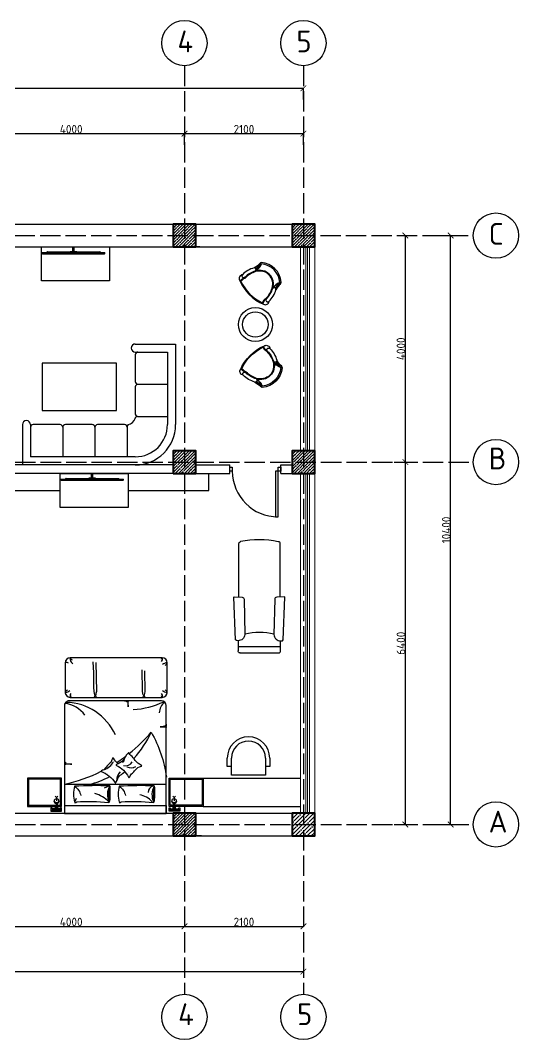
# Model space of a CAD drawing. Header units: millimetres. Extents: x 1863 to 22353, y 600 to 18600.
# Drawn here: x 13556 to 22353, y 600 to 18600 of the extents above; entities that cross this region are included whole.
import ezdxf

# ---------------------------------------------------------------- set-up
doc = ezdxf.new("R2010")
doc.units = ezdxf.units.MM
doc.linetypes.add('ACAD_ISO02W100', pattern=[15, 12, -3])
for name, color, linetype in [('A-Door', 150, 'Continuous'), ('ELEC', 4, 'Continuous'), ('freecads.com', 7, 'Continuous'), ('FUR', 42, 'Continuous'), ('MEBEL', 253, 'Continuous'), ('NET 01', 8, 'Continuous'), ('NOITHAT', 21, 'Continuous'), ('Plan 1', 7, 'Continuous'), ('VATDUNG', 9, 'Continuous'), ('wood', 26, 'Continuous')]:
    doc.layers.add(name, color=color, linetype=linetype)
doc.styles.add('gost', font='GOST Common.ttf')
doc.dimstyles.new('Copy of GOST', dxfattribs={"dimtxt": 150, "dimasz": 100, "dimexe": 0.18, "dimexo": 0.06, "dimgap": 3, "dimtad": 1, "dimdec": 0, "dimzin": 0, "dimdsep": 46, "dimtxsty": 'gost', "dimblk": 'ARCHTICK', "dimcen": 0.09, "dimclrt": 256, "dimadec": 0, "dimazin": 0, "dimtfac": 1, "dimtdec": 0, "dimtofl": 0, "dimtmove": 0, "dimatfit": 3, "dimldrblk": 'ARCHTICK', "dimfxl": 200, "dimfxlon": 1, "dimtolj": 1, "dimtzin": 0, "dimarcsym": 0})

# ---------------------------------------------------------------- blocks, each defined once
blk = doc.blocks.new('coffee table')
at = {"color": 7}
for p, q in [((133546, -23302), (134746, -23302)), ((133546, -23902), (133546, -23302)), ((134746, -23302), (134746, -23902)), ((134746, -23902), (133546, -23902))]:
    blk.add_line(p, q, dxfattribs=at)
blk = doc.blocks.new('Lejanka')
at = {"color": 253, "ltscale": 0.5}
blk.add_line((1063, -552), (311, -552), dxfattribs=at)
at = {"color": 253, "ltscale": 0.03}
for points in [[(1031, -438), (818, -438), (346, -438, 0.414214), (311, -473), (311, -652)], [(1028, -438, -0.414214), (1063, -473)], [(318, -1424), (318, -2366, 0.414214), (353, -2402, 0.099956), (1020, -2403, 0.005368), (1025, -2402, 0.002832)], [(1052, -2366, -0.358906), (1025, -2402)]]:
    blk.add_lwpolyline(points, format="xyb", dxfattribs=at)
for points in [[(1063, -653), (1063, -473)], [(1053, -2367), (1053, -1425)]]:
    blk.add_lwpolyline(points, dxfattribs=at)
for points in [[(267, -668), (238, -1423), (242, -1426), (381, -1421, 0.414214), (416, -1384), (429, -762, 0.414214), (311, -652), (281, -653)], [(1106, -669), (1135, -1424), (1131, -1427), (992, -1422, -0.414214), (958, -1385), (945, -763, -0.414214), (1063, -653), (1093, -654)]]:
    blk.add_lwpolyline(points, format="xyb", close=True, dxfattribs=at)
at = {"color": 253, "ltscale": 0.5}
blk.add_arc((687, 275), 1073, 256.094, 283.906, dxfattribs=at)
blk = doc.blocks.new('*X6')
at = {"color": 0}
for p, q in [((3148, 8143), (3148, 8143)), ((3156, 8183), (3156, 8183)), ((3154, 7951), (3154, 7951)), ((3209, 8024), (3209, 8024)), ((3252, 7997), (3252, 7997)), ((3283, 8050), (3283, 8050))]:
    blk.add_line(p, q, dxfattribs=at)
blk = doc.blocks.new('*X5')
at = {"color": 0}
for p, q in [((3156, 8183), (3156, 8183)), ((3140, 7940), (3140, 7940))]:
    blk.add_line(p, q, dxfattribs=at)
blk = doc.blocks.new('*X4')
at = {"color": 0}
for p, q in [((3156, 8183), (3156, 8183)), ((3140, 7940), (3140, 7940))]:
    blk.add_line(p, q, dxfattribs=at)
blk = doc.blocks.new('*X3')
at = {"color": 0}
for p, q in [((3163, 7776), (3163, 7776)), ((3422, 7761), (3422, 7761)), ((3236, 7676), (3236, 7676)), ((3244, 7699), (3244, 7699)), ((3340, 7689), (3340, 7689))]:
    blk.add_line(p, q, dxfattribs=at)
blk = doc.blocks.new('_ArchTick')
at = {"color": 0, "linetype": 'ByBlock', "const_width": 0.15}
blk.add_lwpolyline([(-0.5, -0.5), (0.5, 0.5)], dxfattribs=at)
blk = doc.blocks.new('*D33')
at = {"color": 0, "lineweight": -2, "transparency": 16777216}
for p, q in [((5653, 17200), (5653, 17400)), ((5653, 17400), (18553, 17400)), ((18553, 17200), (18553, 17400))]:
    blk.add_line(p, q, dxfattribs=at)
at = {"layer": 'Defpoints', "color": 0, "transparency": 16777216}
for p in [(18553, 17400), (5653, 14800), (18553, 14800)]:
    blk.add_point(p, dxfattribs=at)
at = {"color": 0, "lineweight": -2, "transparency": 16777216, "xscale": 100, "yscale": 100, "zscale": 100, "rotation": 180}
blk.add_blockref('_ArchTick', (5653, 17400), dxfattribs=at)
at = {"color": 0, "lineweight": -2, "transparency": 16777216, "xscale": 100, "yscale": 100, "zscale": 100}
blk.add_blockref('_ArchTick', (18553, 17400), dxfattribs=at)
at = {"transparency": 16777216, "insert": (12103, 17478), "char_height": 150, "attachment_point": 5, "style": 'gost'}
blk.add_mtext('\\A1;12900', dxfattribs=at)
blk = doc.blocks.new('*D34')
at = {"color": 0, "lineweight": -2, "transparency": 16777216}
for p, q in [((5653, 2000), (5653, 1800)), ((18553, 2000), (18553, 1800)), ((5653, 1800), (18553, 1800))]:
    blk.add_line(p, q, dxfattribs=at)
at = {"layer": 'Defpoints', "color": 0, "transparency": 16777216}
for p in [(5653, 4400), (18553, 4400), (18553, 1800)]:
    blk.add_point(p, dxfattribs=at)
at = {"color": 0, "lineweight": -2, "transparency": 16777216, "xscale": 100, "yscale": 100, "zscale": 100, "rotation": 180}
blk.add_blockref('_ArchTick', (5653, 1800), dxfattribs=at)
at = {"color": 0, "lineweight": -2, "transparency": 16777216, "xscale": 100, "yscale": 100, "zscale": 100}
blk.add_blockref('_ArchTick', (18553, 1800), dxfattribs=at)
at = {"transparency": 16777216, "insert": (12103, 1878), "char_height": 150, "attachment_point": 5, "style": 'gost'}
blk.add_mtext('\\A1;12900', dxfattribs=at)
blk = doc.blocks.new('*D35')
at = {"color": 0, "lineweight": -2, "transparency": 16777216}
for p, q in [((20153, 10800), (20353, 10800)), ((20353, 4400), (20353, 10800)), ((20153, 4400), (20353, 4400))]:
    blk.add_line(p, q, dxfattribs=at)
at = {"layer": 'Defpoints', "color": 0, "transparency": 16777216}
for p in [(18553, 10800), (20353, 10800), (18553, 4400)]:
    blk.add_point(p, dxfattribs=at)
at = {"color": 0, "lineweight": -2, "transparency": 16777216, "xscale": 100, "yscale": 100, "zscale": 100}
for p, rotation in [((20353, 10800), 90), ((20353, 4400), 270)]:
    blk.add_blockref('_ArchTick', p, dxfattribs=dict(at, rotation=rotation))
at = {"transparency": 16777216, "insert": (20275, 7600), "char_height": 150, "attachment_point": 5, "rotation": 90, "style": 'gost'}
blk.add_mtext('\\A1;6400', dxfattribs=at)
blk = doc.blocks.new('*D36')
at = {"color": 0, "lineweight": -2, "transparency": 16777216}
for p, q in [((20353, 14800), (20353, 14800)), ((20353, 10800), (20353, 14800)), ((20153, 10800), (20353, 10800))]:
    blk.add_line(p, q, dxfattribs=at)
at = {"layer": 'Defpoints', "color": 0, "transparency": 16777216}
for p in [(20353, 14800), (20353, 14800), (18553, 10800)]:
    blk.add_point(p, dxfattribs=at)
at = {"color": 0, "lineweight": -2, "transparency": 16777216, "xscale": 100, "yscale": 100, "zscale": 100}
for p, rotation in [((20353, 14800), 90), ((20353, 10800), 270)]:
    blk.add_blockref('_ArchTick', p, dxfattribs=dict(at, rotation=rotation))
at = {"transparency": 16777216, "insert": (20275, 12800), "char_height": 150, "attachment_point": 5, "rotation": 90, "style": 'gost'}
blk.add_mtext('\\A1;4000', dxfattribs=at)
blk = doc.blocks.new('*D30')
at = {"color": 0, "lineweight": -2, "transparency": 16777216}
for p, q in [((20953, 14800), (21153, 14800)), ((21153, 4400), (21153, 14800)), ((20953, 4400), (21153, 4400))]:
    blk.add_line(p, q, dxfattribs=at)
at = {"layer": 'Defpoints', "color": 0, "transparency": 16777216}
for p in [(18553, 14800), (21153, 14800), (18553, 4400)]:
    blk.add_point(p, dxfattribs=at)
at = {"color": 0, "lineweight": -2, "transparency": 16777216, "xscale": 100, "yscale": 100, "zscale": 100}
for p, rotation in [((21153, 14800), 90), ((21153, 4400), 270)]:
    blk.add_blockref('_ArchTick', p, dxfattribs=dict(at, rotation=rotation))
at = {"transparency": 16777216, "insert": (21075, 9600), "char_height": 150, "attachment_point": 5, "rotation": 90, "style": 'gost'}
blk.add_mtext('\\A1;10400', dxfattribs=at)
blk = doc.blocks.new('*D39')
at = {"color": 0, "lineweight": -2, "transparency": 16777216}
for p, q in [((12453, 2800), (12453, 2600)), ((16453, 2800), (16453, 2600)), ((12453, 2600), (16453, 2600))]:
    blk.add_line(p, q, dxfattribs=at)
at = {"layer": 'Defpoints', "color": 0, "transparency": 16777216}
for p in [(16453, 4400), (12453, 4200), (16453, 2600)]:
    blk.add_point(p, dxfattribs=at)
at = {"color": 0, "lineweight": -2, "transparency": 16777216, "xscale": 100, "yscale": 100, "zscale": 100, "rotation": 180}
blk.add_blockref('_ArchTick', (12453, 2600), dxfattribs=at)
at = {"color": 0, "lineweight": -2, "transparency": 16777216, "xscale": 100, "yscale": 100, "zscale": 100}
blk.add_blockref('_ArchTick', (16453, 2600), dxfattribs=at)
at = {"transparency": 16777216, "insert": (14453, 2678), "char_height": 150, "attachment_point": 5, "style": 'gost'}
blk.add_mtext('\\A1;4000', dxfattribs=at)
blk = doc.blocks.new('*D40')
at = {"color": 0, "lineweight": -2, "transparency": 16777216}
for p, q in [((16453, 2800), (16453, 2600)), ((18553, 2800), (18553, 2600)), ((16453, 2600), (18553, 2600))]:
    blk.add_line(p, q, dxfattribs=at)
at = {"layer": 'Defpoints', "color": 0, "transparency": 16777216}
for p in [(16453, 4400), (18553, 4400), (18553, 2600)]:
    blk.add_point(p, dxfattribs=at)
at = {"color": 0, "lineweight": -2, "transparency": 16777216, "xscale": 100, "yscale": 100, "zscale": 100, "rotation": 180}
blk.add_blockref('_ArchTick', (16453, 2600), dxfattribs=at)
at = {"color": 0, "lineweight": -2, "transparency": 16777216, "xscale": 100, "yscale": 100, "zscale": 100}
blk.add_blockref('_ArchTick', (18553, 2600), dxfattribs=at)
at = {"transparency": 16777216, "insert": (17503, 2678), "char_height": 150, "attachment_point": 5, "style": 'gost'}
blk.add_mtext('\\A1;2100', dxfattribs=at)
blk = doc.blocks.new('*D43')
at = {"color": 0, "lineweight": -2, "transparency": 16777216}
for p, q in [((12453, 16400), (12453, 16600)), ((12453, 16600), (16453, 16600)), ((16453, 16400), (16453, 16600))]:
    blk.add_line(p, q, dxfattribs=at)
at = {"layer": 'Defpoints', "color": 0, "transparency": 16777216}
for p in [(16453, 16600), (12453, 14800), (16453, 14800)]:
    blk.add_point(p, dxfattribs=at)
at = {"color": 0, "lineweight": -2, "transparency": 16777216, "xscale": 100, "yscale": 100, "zscale": 100, "rotation": 180}
blk.add_blockref('_ArchTick', (12453, 16600), dxfattribs=at)
at = {"color": 0, "lineweight": -2, "transparency": 16777216, "xscale": 100, "yscale": 100, "zscale": 100}
blk.add_blockref('_ArchTick', (16453, 16600), dxfattribs=at)
at = {"transparency": 16777216, "insert": (14453, 16678), "char_height": 150, "attachment_point": 5, "style": 'gost'}
blk.add_mtext('\\A1;4000', dxfattribs=at)
blk = doc.blocks.new('*D44')
at = {"color": 0, "lineweight": -2, "transparency": 16777216}
for p, q in [((16453, 16400), (16453, 16600)), ((16453, 16600), (18553, 16600)), ((18553, 16400), (18553, 16600))]:
    blk.add_line(p, q, dxfattribs=at)
at = {"layer": 'Defpoints', "color": 0, "transparency": 16777216}
for p in [(18553, 16600), (16453, 14800), (18553, 14800)]:
    blk.add_point(p, dxfattribs=at)
at = {"color": 0, "lineweight": -2, "transparency": 16777216, "xscale": 100, "yscale": 100, "zscale": 100, "rotation": 180}
blk.add_blockref('_ArchTick', (16453, 16600), dxfattribs=at)
at = {"color": 0, "lineweight": -2, "transparency": 16777216, "xscale": 100, "yscale": 100, "zscale": 100}
blk.add_blockref('_ArchTick', (18553, 16600), dxfattribs=at)
at = {"transparency": 16777216, "insert": (17503, 16678), "char_height": 150, "attachment_point": 5, "style": 'gost'}
blk.add_mtext('\\A1;2100', dxfattribs=at)
blk = doc.blocks.new('kreslo sport')
at = {"layer": 'freecads.com', "color": 253}
for centre, radius, start, end in [((6018, 9928), 302, 295.814, 320.2952), ((6018, 9928), 302, 295.814, 320.2952), ((6049, 9813), 247, 300.7995, 338.974), ((6049, 9813), 247, 300.7995, 338.974), ((6278, 9712), 35.9, 86.2118, 140.2952), ((6278, 9712), 35.9, 86.2118, 140.2952), ((6278, 9712), 12, 86.2118, 140.2952), ((6278, 9712), 12, 86.2118, 140.2952), ((6256, 9375), 350, 3.8841, 86.2118), ((6256, 9375), 350, 3.8841, 86.2118), ((6256, 9375), 374, 3.8841, 86.2118), ((6256, 9375), 374, 3.8841, 86.2118), ((6275, 9213), 460, 105.7638, 135.8771), ((6275, 9213), 460, 105.7638, 135.8771), ((6298, 9185), 433, 106.4533, 135.5926), ((6298, 9185), 421, 106.4335, 135.6081), ((6155, 9625), 31.5, 310.2658, 99.7066), ((6155, 9625), 31.5, 310.2658, 99.7066), ((5996, 9839), 298, 306.9922, 336.477), ((5996, 9839), 298, 306.9922, 336.477), ((6250, 9369), 243, 342.1577, 107.8423), ((6250, 9369), 243, 342.1577, 107.8423), ((6250, 9369), 243, 342.1577, 107.8423), ((6250, 9369), 243, 342.1577, 107.8423), ((6250, 9369), 231, 342.122, 107.878), ((6250, 9369), 231, 342.122, 107.878), ((6018, 9928), 326, 299.6705, 320.2952), ((6018, 9928), 326, 299.6705, 320.2952), ((5952, 9467), 66.9, 96.8627, 205.2224), ((5952, 9467), 66.9, 96.8627, 205.2224), ((6665, 9784), 846, 204.0865, 245.9135), ((6665, 9784), 846, 204.0865, 245.9135), ((6361, 8903), 694, 122.4649, 131.3424), ((6361, 8903), 694, 122.4649, 131.3424), ((6361, 8903), 694, 123.4945, 131.3424), ((6361, 8903), 694, 123.4945, 131.3424), ((6627, 9746), 793, 203.9961, 246.0039), ((6627, 9746), 793, 203.9961, 246.0039), ((6627, 9746), 793, 203.9961, 246.0039), ((6627, 9746), 793, 203.9961, 246.0039), ((6361, 8903), 682, 123.5905, 130.6001), ((6361, 8903), 682, 123.5905, 130.6001), ((6627, 9746), 781, 204.6447, 244.9831), ((6627, 9746), 781, 204.6447, 244.9831), ((5967, 9511), 31.5, 134.4818, 237.3849), ((5967, 9511), 31.5, 134.5974, 314.3927), ((5967, 9511), 31.5, 134.4818, 237.3849), ((5967, 9511), 31.5, 134.5974, 314.3927), ((5967, 9511), 31.5, 134.4818, 134.5974), ((5967, 9511), 31.5, 134.4818, 134.5974), ((5967, 9511), 31.5, 291.5667, 314.3927), ((5967, 9511), 31.5, 291.5667, 314.3927), ((5967, 9511), 43.5, 293.3525, 314.5723), ((5967, 9511), 43.5, 293.3525, 314.5723), ((6693, 9168), 247, 111.026, 149.2005), ((6693, 9168), 247, 111.026, 149.2005), ((6720, 9115), 298, 113.523, 143.0078), ((6720, 9115), 298, 113.523, 143.0078), ((6809, 9137), 326, 129.6415, 150.3295), ((6809, 9137), 326, 129.6415, 150.3295), ((6809, 9137), 302, 129.6415, 154.186), ((6809, 9137), 302, 129.6415, 154.186), ((6593, 9398), 12, 309.6415, 3.8841), ((6593, 9398), 12, 309.6415, 3.8841), ((6593, 9398), 35.9, 309.6415, 3.8841), ((6593, 9398), 35.9, 309.6415, 3.8841), ((6066, 9417), 421, 314.6264, 343.5665), ((6066, 9417), 421, 314.6264, 343.5665), ((6066, 9417), 433, 314.4074, 343.5467), ((6066, 9417), 433, 314.4074, 343.5467), ((6066, 9417), 433, 314.4074, 343.5467), ((6066, 9417), 433, 314.4074, 343.5467), ((6066, 9417), 433, 314.4074, 343.5467), ((6066, 9417), 433, 314.4074, 343.5467), ((6094, 9394), 460, 314.1229, 344.2362), ((6094, 9394), 460, 314.1229, 344.2362), ((6505, 9274), 31.5, 350.2934, 139.7342), ((6505, 9274), 31.5, 350.2934, 139.7342), ((6431, 8994), 141, 119.3016, 161.646), ((6431, 8994), 141, 119.3016, 161.646), ((6431, 8994), 130, 118.6101, 167.5826), ((6431, 8994), 130, 118.6101, 167.5826), ((6431, 8994), 130, 118.6101, 167.5826), ((6431, 8994), 130, 118.6101, 167.5826), ((6348, 9072), 66.9, 244.7776, 353.1373), ((6392, 9086), 31.5, 135.6073, 315.5182), ((6392, 9086), 31.5, 135.6073, 315.5182), ((6392, 9086), 31.5, 212.6151, 315.5182), ((6392, 9086), 31.5, 212.6151, 315.5182)]:
    blk.add_arc(centre, radius, start, end, dxfattribs=at)
blk = doc.blocks.new('stolik sport')
at = {"color": 253}
blk.add_circle((4995, 8655), 300, dxfattribs=at)
at = {"layer": 'freecads.com', "color": 253, "ltscale": 0.4}
blk.add_circle((4995, 8655), 225, dxfattribs=at)

msp = doc.modelspace()

# ---------------------------------------------------------------- hatches: boundary and pattern name
at = {"transparency": 33554687}
h = msp.add_hatch(dxfattribs=at)
h.set_pattern_fill('ANSI35', color=1, scale=300)
h.set_pattern_definition([(45, (-41868.305, -8401.256), (-53.03301, 53.03301), []), (45, (-41815.27, -8401.256), (-53.03301, 53.03301), [93.75, -18.75, 0, -18.75])])
h.paths.add_polyline_path([(16652.9, 14999.8), (16252.9, 14999.8), (16252.9, 14599.8), (16652.9, 14599.8)])
h = msp.add_hatch(dxfattribs=at)
h.set_pattern_fill('ANSI35', color=1, scale=300)
h.set_pattern_definition([(45, (-39768.305, -8401.256), (-53.03301, 53.03301), []), (45, (-39715.27, -8401.256), (-53.03301, 53.03301), [93.75, -18.75, 0, -18.75])])
h.paths.add_polyline_path([(18752.9, 14999.8), (18352.9, 14999.8), (18352.9, 14599.8), (18752.9, 14599.8)])
h = msp.add_hatch(dxfattribs=at)
h.set_pattern_fill('ANSI35', color=1, scale=300)
h.set_pattern_definition([(45, (-41869.575, -12400.92), (-53.03301, 53.03301), []), (45, (-41816.54, -12400.92), (-53.03301, 53.03301), [93.75, -18.75, 0, -18.75])])
h.paths.add_polyline_path([(16651.6, 11000.1), (16251.6, 11000.1), (16251.6, 10600.1), (16651.6, 10600.1)])
h = msp.add_hatch(dxfattribs=at)
h.set_pattern_fill('ANSI35', color=1, scale=300)
h.set_pattern_definition([(45, (-39768.305, -12401.256), (-53.03301, 53.03301), []), (45, (-39715.27, -12401.256), (-53.03301, 53.03301), [93.75, -18.75, 0, -18.75])])
h.paths.add_polyline_path([(18752.9, 10999.8), (18352.9, 10999.8), (18352.9, 10599.8), (18752.9, 10599.8)])
h = msp.add_hatch(dxfattribs=at)
h.set_pattern_fill('ANSI35', color=1, scale=300)
h.set_pattern_definition([(45, (-41868.305, -18800.92), (-53.03301, 53.03301), []), (45, (-41815.27, -18800.92), (-53.03301, 53.03301), [93.75, -18.75, 0, -18.75])])
h.paths.add_polyline_path([(16652.9, 4600.1), (16252.9, 4600.1), (16252.9, 4200.1), (16652.9, 4200.1)])
h = msp.add_hatch(dxfattribs=at)
h.set_pattern_fill('ANSI35', color=1, scale=400)
h.set_pattern_definition([(45, (-47071.04, -8601.26), (-70.71068, 70.71068), []), (45, (-47000.33, -8601.26), (-70.71068, 70.71068), [125, -25, 0, -25])])
h.paths.add_polyline_path([(18352.9, 4599.8), (18352.9, 4199.8), (18752.9, 4199.8), (18752.9, 4599.8)])

# ---------------------------------------------------------------- linework, layer by layer
at = {"color": 18, "lineweight": 30, "true_color": 0x000000}
for p, q in [((11853.1, 14599.8), (18403.1, 14599.8)), ((5853.1, 4599.8), (18403.1, 4599.8))]:
    msp.add_line(p, q, dxfattribs=at)
at = {"color": 18, "true_color": 0x000000}
msp.add_line((16451.6, 14599.8), (16451.6, 14599.9), dxfattribs=at)
for p, q in [((16651.6, 14599.8), (16451.6, 14599.8)), ((16651.6, 10840), (16650.3, 10840))]:
    msp.add_line(p, q)
at = {"color": 253}
for p, q in [((14347.7, 7254.1), (14347.7, 6714)), ((16058.1, 7344.2), (14437.7, 7344.2)), ((16148.2, 6714), (16148.2, 7254.1)), ((14878.1, 6683.4), (14861.3, 6646.8)), ((14902.2, 6653.4), (14878.1, 6683.4)), ((14884.9, 6681.8), (14882.9, 6683.7)), ((15733.8, 6683.4), (15717, 6646.8)), ((15757.9, 6653.4), (15733.8, 6683.4)), ((15740.6, 6681.8), (15738.6, 6683.7)), ((14332.6, 6502.4), (14332.6, 4734.4)), ((14437.7, 6644.2), (16058.1, 6644.2)), ((14332.6, 5112.4), (16132.6, 5112.4)), ((14517.7, 4796.2), (14547.2, 4861.9)), ((14332.6, 4734.4), (16132.6, 4734.4)), ((14332.6, 4734.4), (14332.6, 4584.4)), ((16132.6, 4734.4), (16132.6, 4584.4)), ((16132.6, 4584.4), (14332.6, 4584.4))]:
    msp.add_line(p, q, dxfattribs=at)
at = {"color": 18, "lineweight": 30, "true_color": 0x000000}
for points in [[(7852.6, 14999.8), (18352.9, 14999.8)], [(11853.1, 14599.8), (16453.1, 14599.8)], [(17252.9, 10600.1), (17252.9, 10750.1)], [(18152.9, 10600.1), (18152.9, 10600.1), (18152.9, 10750.1)], [(5853.1, 4199.8), (18752.9, 4199.8)]]:
    msp.add_lwpolyline(points, dxfattribs=at)
at = {"lineweight": 40}
for points in [[(16252.9, 14599.8), (16652.9, 14599.8), (16652.9, 14999.8), (16252.9, 14999.8)], [(18352.9, 14599.8), (18752.9, 14599.8), (18752.9, 14999.8), (18352.9, 14999.8)], [(18352.9, 10600.1), (18752.9, 10599.8), (18752.9, 10999.8), (18352.9, 10999.8)], [(16252.9, 4200.1), (16652.9, 4200.1), (16652.9, 4600.1), (16252.9, 4600.1)]]:
    msp.add_lwpolyline(points, close=True, dxfattribs=at)
at = {"color": 18, "true_color": 0x000000}
for points in [[(11853.1, 14599.8), (16453.1, 14599.8)], [(16401.6, 14599.8), (16651.6, 14599.8)], [(18702.9, 14599.8), (18502.9, 14599.8)], [(18752.9, 10599.8), (18602.9, 10599.8)], [(16401.6, 4199.8), (16651.6, 4199.8)]]:
    msp.add_lwpolyline(points, dxfattribs=at)
at = {"color": 152, "true_color": 0x2776bb}
for points in [[(16726.6, 14599.8), (16326.6, 14599.8)], [(16651.6, 10840), (16650.3, 10840)], [(18752.9, 4599.8), (18752.9, 4199.8)], [(16751.6, 4199.8), (16351.6, 4199.8)], [(18752.9, 4199.8), (18352.9, 4199.8)]]:
    msp.add_lwpolyline(points, dxfattribs=at)
at = {"color": 18, "lineweight": 9, "true_color": 0x000000}
for points in [[(18502.9, 14599.8), (18502.9, 10999.8)], [(18752.9, 14599.8), (18752.9, 10999.8)], [(18502.9, 10599.8), (18502.9, 4599.8)], [(18752.9, 10599.8), (18752.9, 4599.8)]]:
    msp.add_lwpolyline(points, dxfattribs=at)
at = {"color": 152, "lineweight": 9, "true_color": 0x2776bb}
for points in [[(18597.9, 14599.8), (18597.9, 10999.8)], [(18626.4, 14599.8), (18626.4, 10999.8)], [(18657.9, 14599.8), (18657.9, 10999.8)], [(18597.9, 10599.8), (18597.9, 4599.8)], [(18627.9, 10599.8), (18627.9, 4599.8)], [(18657.9, 10599.8), (18657.9, 4599.8)]]:
    msp.add_lwpolyline(points, dxfattribs=at)
at = {"color": 18, "lineweight": 40, "true_color": 0x000000}
for points in [[(16251.6, 10600.1), (16651.6, 10600.1), (16651.6, 11000.1), (16251.6, 11000.1)], [(18352.9, 4199.8), (18752.9, 4199.8), (18752.9, 4599.8), (18352.9, 4599.8)]]:
    msp.add_lwpolyline(points, close=True, dxfattribs=at)
at = {"color": 7, "lineweight": 30}
for points in [[(16251.6, 10750.1), (12653.1, 10749.9)], [(16650.3, 10750.1), (17252.9, 10750.1)], [(18152.9, 10750.1), (18352.9, 10750.1)], [(16251.6, 10600.1), (11103.1, 10599.8)], [(16650.3, 10600.1), (17252.9, 10600.1)], [(18152.9, 10600.1), (18352.9, 10600.1)]]:
    msp.add_lwpolyline(points, dxfattribs=at)
at = {"color": 253}
for points in [[(14889.1, 7257.6), (14898.1, 6747.2), (14891, 6709.7), (14885.7, 6690), (14881.6, 6682.3), (14877.5, 6680.8), (14873, 6681.7), (14868.1, 6689.5), (14863.2, 6710.6), (14858.7, 6751.3), (14854.8, 6818.1), (14852, 7079.4), (14839.8, 7271.7)], [(15747.4, 7111.6), (15753.8, 6747.2), (15746.7, 6709.7), (15741.5, 6690), (15737.3, 6682.3), (15733.2, 6680.8), (15728.7, 6681.7), (15723.8, 6689.5), (15718.9, 6710.6), (15714.4, 6751.3), (15710.5, 6818.1), (15707.7, 7079.4), (15704.6, 7129.2)], [(16046.1, 6584.4), (14409.4, 6584.4)], [(15392.6, 6584.2), (15401, 6584.4), (15406.7, 6584.5), (15410.8, 6584.5), (15414, 6584.4), (15416.6, 6584.2), (15418.7, 6583.9), (15420.4, 6583.6), (15421.6, 6583.1), (15422.5, 6582.5), (15423.1, 6581.8), (15423.4, 6581), (15423.6, 6580), (15423.6, 6579), (15423.6, 6578), (15423.5, 6577.1), (15423.5, 6576.4), (15423.5, 6575.8), (15423.7, 6575.5), (15424, 6575.6), (15424.5, 6576.1), (15425.2, 6576.9), (15426, 6577.9), (15427, 6579.1), (15428, 6580.4), (15429.1, 6581.6), (15430.2, 6582.8), (15431.2, 6583.7), (15432.2, 6584.4), (15433.1, 6584.7), (15433.9, 6584.8), (15434.7, 6584.4), (15435.4, 6583.7), (15436.1, 6582.6), (15436.7, 6581), (15437.3, 6579), (15437.8, 6576.5), (15438.4, 6573.8), (15438.8, 6570.9), (15439.3, 6568.1), (15439.6, 6565.6), (15440, 6563.6), (15440.2, 6562.2), (15440.4, 6561.7), (15440.6, 6562.1), (15440.7, 6563.4), (15440.8, 6565.4), (15440.9, 6567.9), (15441.1, 6570.7), (15441.3, 6573.6), (15441.6, 6576.4), (15442.1, 6579), (15442.7, 6581.2), (15443.5, 6583), (15444.3, 6584.4), (15445.3, 6585.4), (15446.2, 6586.1), (15447.2, 6586.5), (15448.2, 6586.7), (15449.1, 6586.6), (15449.9, 6586.2), (15450.7, 6585.3), (15451.4, 6583.7), (15452, 6581.1), (15452.7, 6577.2), (15453.3, 6571.8), (15453.8, 6564.6), (15454.4, 6555.4), (15455, 6544.1), (15455.5, 6531.3), (15456, 6518), (15456.5, 6505.1), (15456.9, 6493.5), (15457.3, 6484), (15457.6, 6477.6), (15457.8, 6475.2), (15457.9, 6477.3), (15457.9, 6483.4), (15457.9, 6492.6), (15458, 6504), (15458.1, 6516.7), (15458.4, 6530), (15458.8, 6542.8), (15459.5, 6554.3), (15460.4, 6563.8), (15461.6, 6571.3), (15463.1, 6577.1), (15464.9, 6581.4), (15467.1, 6584.4), (15468.2, 6585.3)], [(16130.9, 6168.1), (16130.7, 6165.5), (16130.4, 6163.4), (16130.1, 6161.8), (16129.6, 6160.5), (16129, 6159.6), (16128.3, 6159), (16127.5, 6158.7), (16126.5, 6158.5), (16125.5, 6158.5), (16124.5, 6158.5), (16123.6, 6158.6), (16122.9, 6158.6), (16122.3, 6158.6), (16122, 6158.5), (16122.1, 6158.2), (16122.6, 6157.6), (16123.4, 6156.9), (16124.4, 6156.1), (16125.6, 6155.1), (16126.9, 6154.1), (16128.1, 6153), (16129.3, 6151.9), (16130.2, 6150.9), (16130.9, 6149.9), (16131.2, 6149), (16131.3, 6148.2), (16130.9, 6147.4), (16130.2, 6146.7), (16129.1, 6146), (16127.5, 6145.4), (16125.5, 6144.8), (16123, 6144.3), (16120.3, 6143.8), (16117.4, 6143.3), (16114.6, 6142.9), (16112.1, 6142.5), (16110.1, 6142.2), (16108.7, 6141.9), (16108.2, 6141.7), (16108.6, 6141.5), (16109.9, 6141.4), (16111.9, 6141.3), (16114.4, 6141.2), (16117.2, 6141.1), (16120.1, 6140.8), (16122.9, 6140.5), (16125.5, 6140), (16127.7, 6139.4), (16129.5, 6138.6), (16130.9, 6137.8), (16131.9, 6136.8), (16132.6, 6135.9), (16133, 6134.9), (16133.2, 6134), (16133.1, 6133), (16132.7, 6132.2), (16131.8, 6131.4), (16130.2, 6130.7), (16127.6, 6130.1), (16123.7, 6129.5), (16118.3, 6128.9), (16111.1, 6128.3), (16101.9, 6127.7), (16090.6, 6127.2), (16077.8, 6126.6), (16064.5, 6126.1), (16051.6, 6125.6), (16040, 6125.2), (16030.5, 6124.8), (16024.1, 6124.5), (16021.7, 6124.3), (16023.8, 6124.2), (16029.9, 6124.2), (16039.1, 6124.2), (16050.5, 6124.1), (16063.3, 6124), (16076.5, 6123.8), (16089.3, 6123.3), (16100.8, 6122.7), (16110.3, 6121.7), (16117.8, 6120.5), (16123.6, 6119), (16127.9, 6117.2), (16130.9, 6115.1), (16131.8, 6113.9)], [(14334.7, 5518.4), (14334.9, 5515.3), (14335.2, 5512.7), (14335.7, 5510.8), (14336.2, 5509.3), (14337, 5508.2), (14337.8, 5507.5), (14338.8, 5507.1), (14339.9, 5506.9), (14341.1, 5506.9), (14342.3, 5506.9), (14343.4, 5507), (14344.3, 5507), (14345, 5507), (14345.3, 5506.8), (14345.2, 5506.5), (14344.7, 5505.8), (14343.7, 5505), (14342.4, 5504), (14341, 5502.8), (14339.5, 5501.6), (14338, 5500.3), (14336.6, 5499), (14335.5, 5497.8), (14334.7, 5496.6), (14334.3, 5495.5), (14334.2, 5494.5), (14334.6, 5493.6), (14335.5, 5492.7), (14336.8, 5491.9), (14338.7, 5491.2), (14341.1, 5490.5), (14344.1, 5489.8), (14347.4, 5489.2), (14350.9, 5488.6), (14354.2, 5488.1), (14357.2, 5487.6), (14359.7, 5487.3), (14361.3, 5486.9), (14361.9, 5486.7), (14361.4, 5486.5), (14359.8, 5486.4), (14357.4, 5486.3), (14354.4, 5486.1), (14351.1, 5485.9), (14347.6, 5485.6), (14344.2, 5485.2), (14341.1, 5484.7), (14338.5, 5483.9), (14336.4, 5483), (14334.7, 5482), (14333.4, 5480.9), (14332.6, 5479.7), (14332.1, 5478.6), (14331.9, 5477.4), (14332.1, 5476.3), (14332.5, 5475.3), (14333.6, 5474.4), (14335.5, 5473.6), (14338.6, 5472.8), (14343.3, 5472), (14349.7, 5471.3), (14358.4, 5470.6), (14369.4, 5469.9), (14383.1, 5469.3), (14398.4, 5468.6), (14414.3, 5468), (14429.8, 5467.4), (14443.8, 5466.9), (14455.1, 5466.4), (14462.8, 5466.1), (14465.7, 5465.9), (14463.2, 5465.8), (14455.9, 5465.7), (14444.8, 5465.7), (14431.1, 5465.6), (14415.8, 5465.5), (14400, 5465.2), (14384.6, 5464.7), (14370.8, 5463.9), (14359.4, 5462.8), (14350.4, 5461.3), (14343.4, 5459.5), (14338.2, 5457.3), (14334.6, 5454.8), (14333.6, 5453.4)], [(15129.5, 5079.1), (15037.3, 5043.3)], [(5653.1, 1799.8), (18552.9, 1799.6)]]:
    msp.add_lwpolyline(points, dxfattribs=at)
for points in [[(15866.1, 6030.4, -0.0950391), (16134.3, 5237.3)], [(15391.7, 5553.5, 0.2632647), (15369.5, 5520.7, -0.0261078), (15365.8, 5493.6, 0.0276131), (15366.8, 5529.5, -0.0892586), (15252.6, 5457.1, 0.6622421), (15252, 5442, -0.1620373), (15465.4, 5236.2, 0.6764994), (15487.2, 5238.5, -0.1605135), (15534.1, 5307.3, 0.0747301), (15583, 5357.9, -0.1877213), (15692.6, 5429.9, 0.7079104), (15694.1, 5443.2, -0.0100031), (15629.9, 5483.1, -0.1138191), (15582.8, 5531.7, 0.0995387), (15505, 5616.9, -0.1734253), (15479, 5655.4, 0.5899876), (15458.7, 5660.6, 0.1373115), (15378.5, 5508.3, 0.1373115)], [(15282.6, 5470.9, -0.0690979), (15199.1, 5569.4, 0.6589648), (15181.3, 5566.5, -0.0497892), (15161.6, 5511.9, -0.1037567), (15138, 5481, 0.0557253), (15049.3, 5385.3, -0.1186604), (15027.7, 5367.1, 0.0168112), (14988.7, 5346.1, 0.7079104), (14988.6, 5332.7, -0.1696398), (15229.2, 5136.3, 0.6640363), (15243.4, 5138.4, 0.0237061), (15277.3, 5211.4, -0.1348338), (15320.7, 5267.6, 0.0127483), (15400, 5330.7)], [(14513, 5073.6, 0.1440186), (14514.7, 4792, 0.2486425)], [(15132.5, 5081.6, 0.0212762), (14513, 5073.6, -0.2063833), (14623.2, 4911, 0.2371976)], [(14513, 4789.9, 0.2677694), (14550.2, 4799.5, -0.0377391), (15110.8, 4788.7, 0.6846964), (15127.1, 4821.1, -0.0607021), (15132.5, 5081.6, -0.0466489), (15129.5, 4810.3, -1.3184357)], [(15300.8, 5073.6, 0.1440186), (15302.5, 4792, 0.2486425)], [(15920.3, 5081.6, 0.0212762), (15300.8, 5073.6, -0.2063833), (15411, 4911, 0.2371976)], [(15300.8, 4789.9, 0.2677694), (15338, 4799.5, -0.0377391), (15898.6, 4788.7, 0.6846964), (15914.9, 4821.1, -0.0607021), (15920.3, 5081.6, -0.0466489), (15917.3, 4810.3, -1.3184357)], [(15119.8, 4796.2, 0.1439718), (14869.7, 4946, 1.2922324)]]:
    msp.add_lwpolyline(points, format="xyb", dxfattribs=at)
at = {"color": 18, "true_color": 0x000000}
for centre in [(16452.9, 18199.8), (18552.9, 18199.8), (21952.9, 14799.8), (21952.9, 10799.8), (21952.9, 4399.8), (16452.9, 999.8), (18552.9, 999.8)]:
    msp.add_circle(centre, 400, dxfattribs=at)
at = {"color": 253}
for centre, radius, start, end in [((14437.7, 7254.1), 90, 90, 180), ((14373.3, 7193.1), 64.4, 58.90546, 107.55407), ((14561.9, 7342.6), 131.5, 179.45125, 232.80265), ((14494.7, 7360.7), 59.4, 196.18268, 248.13858), ((16106.1, 7299.1), 65.8, 136.80948, 168.3841), ((16001.4, 7317.7), 62.6, 320.8413, 24.9586), ((16058.1, 7254.1), 90, 0, 90), ((16156.9, 7103.1), 152.1, 95.61958, 127.13957), ((16091.7, 7271.6), 59.1, 287.83305, 342.80048), ((14404.1, 6716.7), 59.1, 107.83305, 162.80048), ((14437.7, 6734.2), 90, 180, 270), ((14338.9, 6885.2), 152.1, 275.61958, 307.13957), ((14494.4, 6670.6), 62.6, 140.8413, 204.9586), ((14389.7, 6689.2), 65.8, 316.80948, 348.3841), ((16106.1, 6689.2), 65.8, 191.6159, 223.19052), ((16001.4, 6670.6), 62.6, 335.0414, 39.1587), ((16058.1, 6734.2), 90, 270, 0), ((16156.9, 6885.2), 152.1, 232.86043, 264.38042), ((16091.7, 6716.7), 59.1, 17.19952, 72.16695), ((14418.9, 6497.1), 86.5, 90, 183.53765), ((14290, 6042.5), 496.3, 35.19014, 84.02057), ((14338.7, 5572.9), 983.2, 24.60777, 88.30329), ((15475.5, 7836.9), 1408.6, 272.99169, 295.68187), ((16258.7, 6363.5), 250.5, 127.85533, 178.44053), ((16046.1, 6497.9), 86.5, 0, 90), ((13769.2, 7793.3), 2739.4, 308.63292, 319.94485), ((14377.9, 6683.2), 1625, 316.58872, 336.3156), ((13769.2, 7793.3), 2739.4, 302.93136, 306.95099), ((14933.8, 5658.5), 306.1, 287.86019, 331.51221), ((15201.2, 5562.9), 14.3, 129.7097, 175.9506), ((15212.1, 5568.1), 20.8, 163.79673, 220.45661), ((15414.4, 5565.5), 131.1, 254.0372, 333.45361), ((15511.6, 5564.5), 163.4, 242.61037, 299.36102), ((13769.2, 7793.3), 2739.4, 281.86791, 296.32469), ((14377.9, 6683.2), 1625, 283.90497, 297.81692), ((15043.9, 5336.2), 34.9, 66.83517, 117.72181), ((15046.6, 5268.6), 100.3, 83.675, 100.88198), ((15456.6, 5186.9), 198.6, 133.20348, 185.05559), ((15410.3, 4925.8), 318.5, 150.71255, 205.00895), ((15940, 4960.1), 128.2, 107.40732, 178.51286), ((16198.1, 4925.8), 318.5, 150.71255, 205.00895), ((15603.8, 4550), 376.5, 42.01178, 80.96348)]:
    msp.add_arc(centre, radius, start, end, dxfattribs=at)
at = {"layer": 'A-Door', "color": 7}
for points in [[(17252.8, 10641.4), (17252.8, 10708.9), (17297.8, 10708.9), (17297.8, 10641.4)], [(18062.9, 10641.4), (18062.9, 9831.3), (18107.9, 9831.3), (18107.9, 10641.4)], [(18107.9, 10641.4), (18107.9, 10708.9), (18152.9, 10708.9), (18152.9, 10641.4)]]:
    msp.add_lwpolyline(points, close=True, dxfattribs=at)
at = {"layer": 'ELEC', "color": 253}
for p, q in [((14194.5, 4875.8), (14170, 4900.3)), ((14194.5, 4875.8), (14219, 4900.3)), ((14194.5, 4875.8), (14194.5, 4819.6)), ((16270.7, 4875.8), (16246.2, 4900.3)), ((16270.7, 4875.8), (16295.2, 4900.3)), ((16270.7, 4875.8), (16270.7, 4819.6)), ((14157, 4819.6), (14147.6, 4819.6)), ((14222.6, 4697.7), (14166.4, 4697.7)), ((14222.6, 4688.3), (14166.4, 4688.3)), ((14185.1, 4772.7), (14185.1, 4697.7)), ((14194.5, 4772.7), (14194.5, 4688.3)), ((14203.9, 4772.7), (14203.9, 4697.7)), ((14241.4, 4819.6), (14232, 4819.6)), ((16223.9, 4819.6), (16233.2, 4819.6)), ((16242.6, 4697.7), (16298.9, 4697.7)), ((16242.6, 4688.3), (16298.9, 4688.3)), ((16261.4, 4772.7), (16261.4, 4697.7)), ((16270.7, 4772.7), (16270.7, 4688.3)), ((16280.1, 4772.7), (16280.1, 4697.7)), ((16308.2, 4819.6), (16317.6, 4819.6))]:
    msp.add_line(p, q, dxfattribs=at)
for centre in [(14194.5, 4819.6), (16270.7, 4819.6)]:
    msp.add_circle(centre, 37.5, dxfattribs=at)
for centre, start, end in [((14194.5, 4819.6), 180.00088, 359.99912), ((16270.7, 4819.6), 180, 0)]:
    msp.add_arc(centre, 46.9, start, end, dxfattribs=at)
at = {"layer": 'FUR', "color": 253}
for points in [[(16132.6, 4584.4), (16132.6, 6497.9)], [(16782.7, 5218.4), (18502.9, 5218.4)], [(16782.7, 4718.4), (18502.9, 4718.4)], [(16132.6, 4584.4), (14332.6, 4584.4)], [(5653.1, 2599.8), (18552.9, 2599.8)], [(5653.1, 1799.8), (18552.9, 1799.8)]]:
    msp.add_lwpolyline(points, dxfattribs=at)
for points in [[(13682.7, 4719.1), (14282.6, 4718.4), (14282.6, 5218.4), (13682.6, 5218.4)], [(13701.7, 4738.1), (14263.6, 4737.4), (14263.6, 5199.4), (13701.7, 5200.1)], [(16782.7, 4718.4), (16182.6, 4718.4), (16182.6, 5218.4), (16782.7, 5218.4)], [(16763.7, 4737.4), (16201.6, 4737.4), (16201.6, 5199.4), (16763.7, 5199.4)]]:
    msp.add_lwpolyline(points, close=True, dxfattribs=at)
at = {"layer": 'MEBEL', "color": 253, "ltscale": 90}
for p, q in [((14445.1, 14599.8), (14445.1, 14597.8)), ((14445.1, 14597.8), (14545.1, 14597.8)), ((14484.1, 14580.7, 10.3), (14484.1, 14597.8)), ((14484.1, 14518.8), (14484.1, 14580.7, 10.3)), ((14506.1, 14580.7, 10.3), (14506.1, 14597.8)), ((14506.1, 14518.8), (14506.1, 14580.7, 10.3)), ((14545.1, 14597.8), (14545.1, 14599.8)), ((13943.3, 14499.8), (15047, 14499.8)), ((13943.3, 14494.8), (15047, 14494.8)), ((13943.3, 14482.8), (15047, 14482.8)), ((13949.3, 14476.8), (15041, 14476.8)), ((14019.8, 14499.8), (14030.4, 14510.3)), ((14031.8, 14511.8), (14958.5, 14511.8)), ((14553.6, 14513.8), (14436.6, 14513.8)), ((14436.6, 14513.8), (14436.6, 14511.8)), ((14436.6, 14511.8), (14553.6, 14511.8)), ((14483.1, 14540.3), (14482.1, 14540.3)), ((14482.1, 14534.3), (14482.1, 14540.3)), ((14483.1, 14534.3), (14482.1, 14534.3)), ((14483.1, 14533.3), (14483.1, 14541.3)), ((14484.1, 14541.3), (14483.1, 14541.3)), ((14484.1, 14533.3), (14483.1, 14533.3)), ((14484.1, 14563.7, 10.3), (14506.1, 14563.7, 10.3)), ((14488.1, 14518.8), (14484.1, 14518.8)), ((14488.1, 14558.7, 10.3), (14502.1, 14558.7, 10.3)), ((14488.1, 14518.8, 2.2), (14488.1, 14558.7, 5)), ((14488.1, 14540.3), (14489.1, 14540.3)), ((14488.1, 14534.3), (14489.1, 14534.3)), ((14489.1, 14548.7, 10.3), (14501.1, 14548.7, 10.3)), ((14489.1, 14513.8), (14489.1, 14548.7, 4.3)), ((14501.1, 14513.8), (14501.1, 14548.7, 4.3)), ((14501.1, 14540.3), (14502.1, 14540.3)), ((14501.1, 14534.3), (14502.1, 14534.3)), ((14502.1, 14518.8, 2.2), (14502.1, 14558.7, 5)), ((14502.1, 14518.8), (14506.1, 14518.8)), ((14506.1, 14541.3), (14507.1, 14541.3)), ((14506.1, 14533.3), (14507.1, 14533.3)), ((14507.1, 14533.3), (14507.1, 14541.3)), ((14507.1, 14540.3), (14508.1, 14540.3)), ((14507.1, 14534.3), (14508.1, 14534.3)), ((14508.1, 14534.3), (14508.1, 14540.3)), ((14553.6, 14511.8), (14553.6, 14513.8)), ((14972.5, 14499.8), (14962, 14510.3)), ((15041, 14476.8), (15047, 14482.8)), ((15047, 14482.8), (15047, 14499.8)), ((14271.7, 10500), (15375.4, 10500)), ((14271.7, 10495), (15375.4, 10495)), ((14271.7, 10483), (15375.4, 10483)), ((14277.7, 10477), (15369.4, 10477)), ((14348.2, 10500), (14358.8, 10510.5)), ((14360.2, 10512), (15286.9, 10512)), ((14882, 10514), (14765, 10514)), ((14765, 10514), (14765, 10512)), ((14765, 10512), (14882, 10512)), ((14773.5, 10600), (14773.5, 10598)), ((14773.5, 10598), (14873.5, 10598)), ((14811.5, 10540.5), (14810.5, 10540.5)), ((14810.5, 10534.5), (14810.5, 10540.5)), ((14811.5, 10534.5), (14810.5, 10534.5)), ((14811.5, 10533.5), (14811.5, 10541.5)), ((14812.5, 10541.5), (14811.5, 10541.5)), ((14812.5, 10533.5), (14811.5, 10533.5)), ((14812.5, 10580.9, 10.3), (14812.5, 10598)), ((14812.5, 10519), (14812.5, 10580.9, 10.3)), ((14812.5, 10563.9, 10.3), (14834.5, 10563.9, 10.3)), ((14816.5, 10519), (14812.5, 10519)), ((14816.5, 10558.9, 10.3), (14830.5, 10558.9, 10.3)), ((14816.5, 10519, 2.2), (14816.5, 10558.9, 5)), ((14816.5, 10540.5), (14817.5, 10540.5)), ((14816.5, 10534.5), (14817.5, 10534.5)), ((14817.5, 10548.9, 10.3), (14829.5, 10548.9, 10.3)), ((14817.5, 10514), (14817.5, 10548.9, 4.3)), ((14829.5, 10514), (14829.5, 10548.9, 4.3)), ((14829.5, 10540.5), (14830.5, 10540.5)), ((14829.5, 10534.5), (14830.5, 10534.5)), ((14830.5, 10519, 2.2), (14830.5, 10558.9, 5)), ((14830.5, 10519), (14834.5, 10519)), ((14834.5, 10580.9, 10.3), (14834.5, 10598)), ((14834.5, 10519), (14834.5, 10580.9, 10.3)), ((14834.5, 10541.5), (14835.5, 10541.5)), ((14834.5, 10533.5), (14835.5, 10533.5)), ((14835.5, 10533.5), (14835.5, 10541.5)), ((14835.5, 10540.5), (14836.5, 10540.5)), ((14835.5, 10534.5), (14836.5, 10534.5)), ((14836.5, 10534.5), (14836.5, 10540.5)), ((14873.5, 10598), (14873.5, 10600)), ((14882, 10512), (14882, 10514)), ((15300.9, 10500), (15290.4, 10510.5)), ((15369.4, 10477), (15375.4, 10483)), ((15375.4, 10483), (15375.4, 10500))]:
    msp.add_line(p, q, dxfattribs=at)
at = {"layer": 'MEBEL', "color": 253}
for p, q in [((13943.3, 14494.8), (13943.3, 14499.8)), ((13943.3, 14482.8), (13943.3, 14494.8)), ((13949.3, 14476.8), (13943.3, 14482.8)), ((14271.7, 10495), (14271.7, 10500)), ((14271.7, 10483), (14271.7, 10495)), ((14277.7, 10477), (14271.7, 10483))]:
    msp.add_line(p, q, dxfattribs=at)
for points in [[(12923.1, 10599.8), (12923.1, 10299.8), (14256.5, 10299.8), (14256.5, 10600)], [(15456.5, 10300), (16885.1, 10300), (16885.1, 10600.1)]]:
    msp.add_lwpolyline(points, dxfattribs=at)
at = {"layer": 'MEBEL', "color": 253, "ltscale": 90}
for centre in [(14495.1, 14580.7, 10.3), (14823.5, 10580.9, 10.3)]:
    msp.add_circle(centre, 3, dxfattribs=at)
for centre, radius, start, end in [((14495.1, 14580.7, 10.3), 11, 180, 0), ((14033.9, 14506.8), 5, 90, 135), ((14958.4, 14506.8), 5, 45, 90), ((14362.3, 10507), 5, 90, 135), ((14823.5, 10580.9, 10.3), 11, 180, 0), ((15286.9, 10507), 5, 45, 90)]:
    msp.add_arc(centre, radius, start, end, dxfattribs=at)
at = {"layer": 'NET 01', "color": 7}
msp.add_arc((18107.9, 10641.4), 810.1, 180, 270, dxfattribs=at)
at = {"layer": 'NOITHAT', "color": 253, "linetype": 'Continuous'}
for p, q in [((15584.2, 12884.4), (16295.7, 12884.4)), ((16295.7, 12884.4), (16295.7, 11461.4)), ((15584.2, 12742.1), (16153.4, 12742.1)), ((15584.2, 12694.7), (15584.2, 12220.4)), ((16153.4, 12742.1), (16153.4, 11461.4)), ((15253.8, 12545.1), (13942.9, 12545.1)), ((13942.9, 12545.1), (13942.9, 11707.3)), ((15253.8, 11707.3), (15253.8, 12545.1)), ((15584.2, 12125.5), (15584.2, 11651.2)), ((15631.6, 12172.9), (16153.4, 12172.9)), ((13942.9, 11707.3), (15253.8, 11707.3)), ((15625.5, 11603.7), (16153.4, 11603.7)), ((13592, 11461.4), (13592, 10749.9)), ((13734.3, 11461.4), (13734.3, 10892.2)), ((14256.1, 11461.4), (13781.8, 11461.4)), ((14303.5, 11414), (14303.5, 10892.2)), ((14825.3, 11461.4), (14351, 11461.4)), ((14872.7, 11414), (14872.7, 10892.2)), ((14872.7, 11414), (14872.7, 10892.2)), ((15394.5, 11461.4), (14920.1, 11461.4)), ((15441.9, 11425.3), (15441.9, 10892.2)), ((15584.2, 10892.2), (13734.3, 10892.2)), ((15584.2, 10749.9), (13592, 10749.9))]:
    msp.add_line(p, q, dxfattribs=at)
for centre, radius, start, end in [((15584.2, 12813.3), 71.1, 90, 270), ((15631.6, 12694.7), 47.4, 90, 180), ((15631.6, 12220.4), 47.4, 180, 270), ((15631.6, 12125.5), 47.4, 90, 180), ((13663.2, 11461.4), 71.1, 0, 180), ((15441.9, 11603.7), 142.3, 277.31314, 346.77887), ((15625.5, 11556.3), 47.4, 90, 169.31586), ((15631.6, 11651.2), 47.4, 180, 270), ((13781.8, 11414), 47.4, 90, 180), ((14256.1, 11414), 47.4, 0, 90), ((14351, 11414), 47.4, 90, 180), ((14825.3, 11414), 47.4, 0, 90), ((14825.3, 11414), 47.4, 0, 90), ((14920.1, 11414), 47.4, 90, 180), ((14920.1, 11414), 47.4, 90, 180), ((15394.5, 11414), 47.4, 0, 90), ((15489.3, 11425.3), 47.4, 128.17926, 180), ((15584.2, 11461.4), 711.5, 270, 0), ((15584.2, 11461.4), 569.2, 270, 0)]:
    msp.add_arc(centre, radius, start, end, dxfattribs=at)
at = {"layer": 'Plan 1', "color": 9, "linetype": 'ACAD_ISO02W100', "ltscale": 30, "true_color": 0xc7c8ca}
for points in [[(16452.9, 17799.8), (16452.6, 1399.6)], [(18552.9, 17799.8), (18552.9, 1399.6)]]:
    msp.add_lwpolyline(points, dxfattribs=at)
at = {"layer": 'Plan 1', "color": 251, "linetype": 'ACAD_ISO02W100', "ltscale": 30, "true_color": 0x636466}
for points in [[(2653, 14799.8), (21552.9, 14799.8)], [(2663.5, 10799.8), (21552.9, 10799.8)], [(2663.5, 4399.8), (21551.6, 4399.8)]]:
    msp.add_lwpolyline(points, dxfattribs=at)
at = {"layer": 'VATDUNG', "color": 253}
for points in [[(17283.3, 5422.9), (17208.3, 5422.9), (17208.3, 5572.9)], [(17883.2, 5572.9), (17883.2, 5272.9), (17283.3, 5272.9), (17283.3, 5572.9)], [(17958.2, 5572.9), (17958.2, 5422.9), (17883.2, 5422.9)]]:
    msp.add_lwpolyline(points, dxfattribs=at)
for radius in [375, 300]:
    msp.add_arc((17583.3, 5572.9), radius, 0, 180, dxfattribs=at)
at = {"layer": 'wood', "color": 253}
for p, q in [((14095.1, 4658.3), (14282.6, 4658.3)), ((16370.1, 4658.3), (16182.6, 4658.3))]:
    msp.add_line(p, q, dxfattribs=at)
for points in [[(14106.5, 4696.6), (14102.8, 4696.6, 0.4142136), (14095.3, 4689.1), (14095.3, 4634.2), (14282.8, 4634.2), (14282.8, 4689.1, 0.4142136), (14275.3, 4696.6), (14271.5, 4696.6, 0.4142136), (14264, 4689.1), (14264, 4685.3, -0.4142136), (14256.5, 4677.8), (14121.5, 4677.8, -0.4142136), (14114, 4685.3), (14114, 4689.1, 0.4142136)], [(16358.9, 4695.8), (16362.6, 4695.8, -0.4142136), (16370.1, 4688.3), (16370.1, 4633.4), (16182.6, 4633.4), (16182.6, 4688.3, -0.4142136), (16190.1, 4695.8), (16193.9, 4695.8, -0.4142136), (16201.4, 4688.3), (16201.4, 4684.5, 0.4142136), (16208.9, 4677), (16343.9, 4677, 0.4142136), (16351.4, 4684.5), (16351.4, 4688.3, -0.4142136)]]:
    msp.add_lwpolyline(points, format="xyb", close=True, dxfattribs=at)

# ---------------------------------------------------------------- block references
for name, p in [('kreslo sport', (11531.3, 4573.8)), ('stolik sport', (12710.5, 4573.8))]:
    msp.add_blockref(name, p)
at = {"xscale": -1, "rotation": 180}
msp.add_blockref('kreslo sport', (11547.2, 21866.8), dxfattribs=at)
at = {"color": 253, "xscale": 1.000017114481404, "yscale": 1.000017114481404, "zscale": 1.000017114481404, "rotation": 89.99999999999999}
for name in ['*X3', '*X6', '*X5', '*X4']:
    msp.add_blockref(name, (23234.2, 2159), dxfattribs=at)
at = {"layer": 'MEBEL', "color": 253, "rotation": 180}
for name, p in [('coffee table', (148674.1, -9302.7)), ('coffee table', (149002.5, -13302.5)), ('Lejanka', (18462.4, 6991.5))]:
    msp.add_blockref(name, p, dxfattribs=at)

# ---------------------------------------------------------------- texts
at = {"layer": 'Plan 1', "char_height": 384.9, "attachment_point": 1, "style": 'gost'}
for s, insert in [('4', (16329.9, 18420.9)), ('5', (18429.9, 18420.9)), ('C', (21824.4, 15021.7)), ('B', (21824.4, 11055.5)), ('A', (21824.4, 4642.2)), ('4', (16342.1, 1240.4)), ('5', (18442.1, 1240.4))]:
    msp.add_mtext_dynamic_manual_height_columns(s, width=384.875, gutter_width=0.55, heights=[0], dxfattribs=dict(at, insert=insert))

# ---------------------------------------------------------------- dimensions: what is measured, and where the dimension line sits
at = {"color": 253}
for base, p1, p2, picture, middle in [((18552.9, 17399.8), (5653.1, 14799.8), (18552.9, 14799.8), '*D33', (12103, 17477.8)), ((18552.9, 1799.8), (5653.1, 4399.8), (18552.9, 4399.8), '*D34', (12103, 1877.8))]:
    dim = msp.add_linear_dim(base=base, p1=p1, p2=p2, dimstyle='Copy of GOST', dxfattribs=at)
    dim.commit()
    dim.dimension.update_dxf_attribs({"geometry": picture, "text_midpoint": middle})
for base, p1, p2, picture, middle in [((16452.9, 16599.8), (12452.9, 14799.8), (16452.9, 14799.8), '*D43', (14452.9, 16677.8)), ((18552.9, 16599.8), (16452.9, 14799.8), (18552.9, 14799.8), '*D44', (17502.9, 16677.8)), ((16452.7, 2599.8), (12452.9, 4199.8), (16452.7, 4399.8), '*D39', (14452.8, 2677.8)), ((18552.9, 2599.8), (16452.7, 4399.8), (18552.9, 4399.8), '*D40', (17502.8, 2677.8))]:
    dim = msp.add_linear_dim(base=base, p1=p1, p2=p2, dimstyle='Copy of GOST', override={"dimtmove": 1}, dxfattribs=at)
    dim.commit()
    dim.dimension.update_dxf_attribs({"geometry": picture, "text_midpoint": middle})
dim = msp.add_linear_dim(base=(20352.9, 14799.8), p1=(18552.9, 10799.9), p2=(20352.9, 14799.8), angle=90, dimstyle='Copy of GOST', override={"dimtmove": 1}, dxfattribs=at)
dim.commit()
dim.dimension.update_dxf_attribs({"geometry": '*D36', "text_midpoint": (20274.9, 12799.8)})
for base, p2, picture, middle in [((21152.9, 14799.8), (18552.9, 14799.8), '*D30', (21074.9, 9599.8)), ((20352.9, 10799.9), (18552.9, 10799.9), '*D35', (20274.9, 7599.8))]:
    dim = msp.add_linear_dim(base=base, p1=(18552.9, 4399.8), p2=p2, angle=90, dimstyle='Copy of GOST', dxfattribs=at)
    dim.commit()
    dim.dimension.update_dxf_attribs({"geometry": picture, "text_midpoint": middle})

doc.saveas('drawing.dxf')
